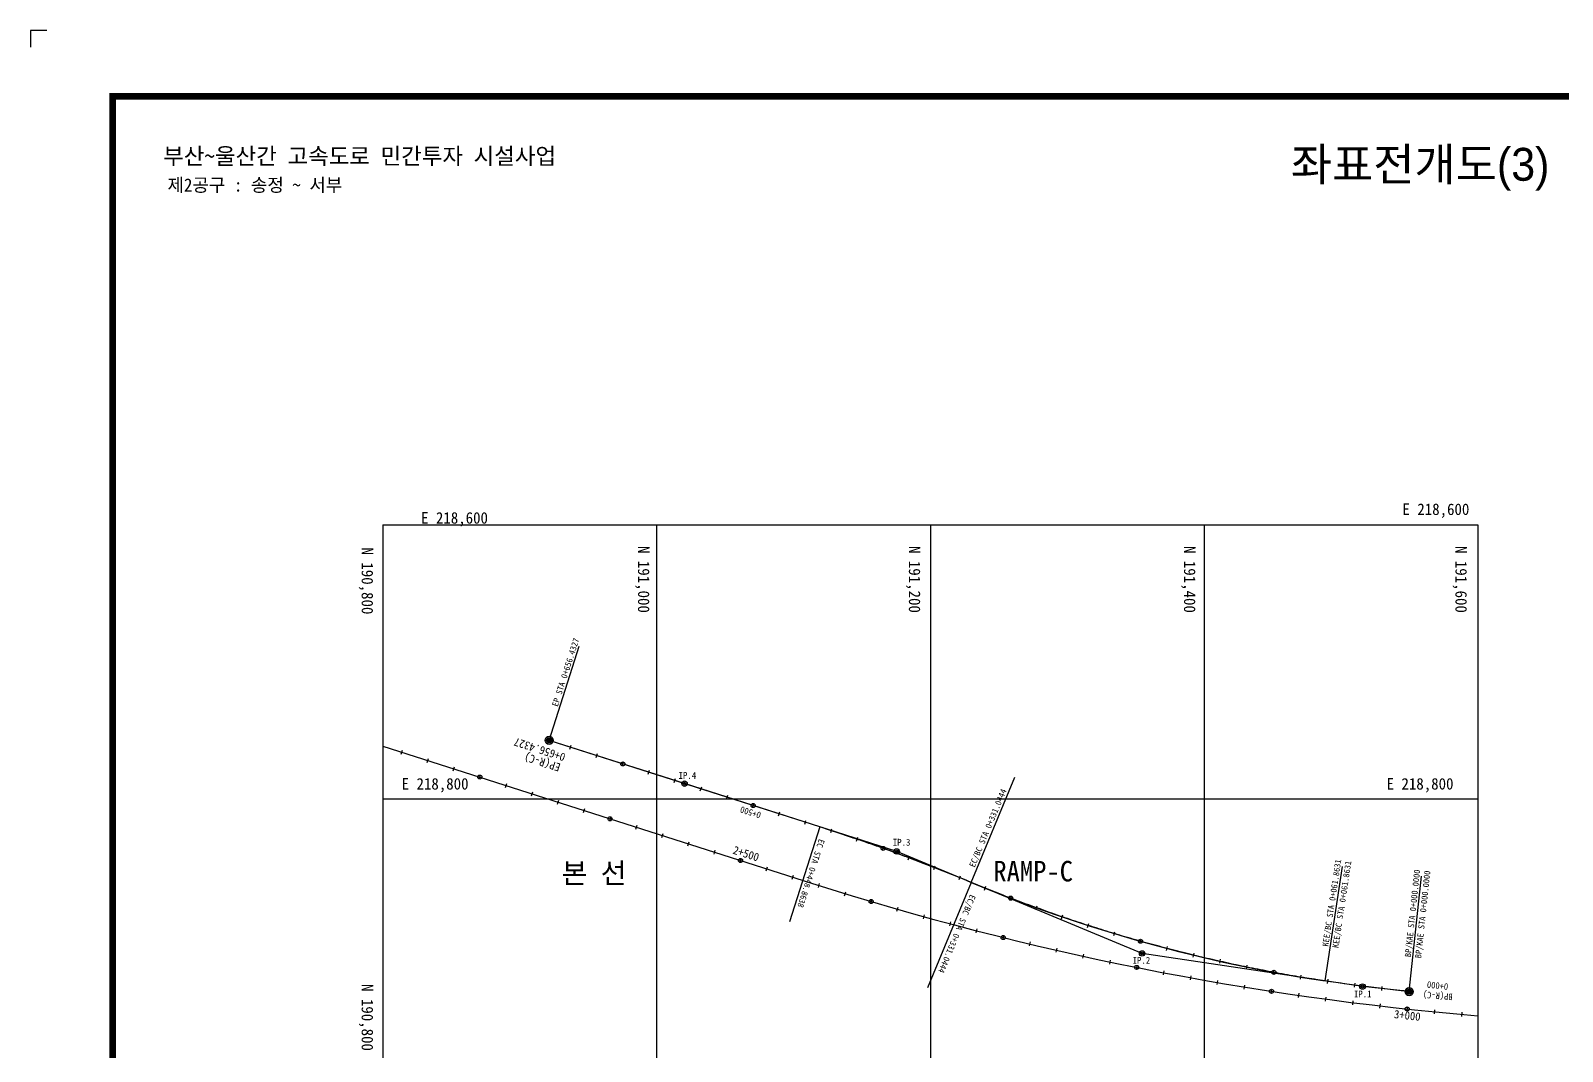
# Model space of a CAD drawing. Header units: millimetres. Extents: x 3554 to 5572, y 1490 to 2916.
# Drawn here: x 3554 to 4673, y 2170 to 2916 of the extents above; entities that cross this region are included whole.
import ezdxf
from ezdxf.enums import TextEntityAlignment as Align

# ---------------------------------------------------------------- set-up
doc = ezdxf.new("R2010")
doc.units = ezdxf.units.MM
for name, color, linetype in [('CA-ALGN-CNTL', 2, 'Continuous'), ('CA-ALGN-IPLN', 1, 'Continuous'), ('CA-ALGN-IPSM', 2, 'Continuous'), ('CA-ALGN-STSM', 2, 'Continuous'), ('CA-ALGN-TEXT', 3, 'Continuous'), ('CA-LEAL', 1, 'Continuous'), ('CA-LEAT', 3, 'Continuous'), ('CA-TEXT', 3, 'Continuous'), ('CV-GRID-LINE', 1, 'Continuous'), ('CV-GRID-TEXT', 4, 'Continuous'), ('CX-BORD', 3, 'Continuous'), ('CX-BORD-LIN1', 4, 'Continuous'), ('CX-BORD-LIN2', 3, 'Continuous'), ('CX-BORD-TEX2', 7, 'Continuous'), ('CX-BORD-TEX3', 6, 'Continuous'), ('CX-MISC', 2, 'Continuous')]:
    doc.layers.add(name, color=color, linetype=linetype)
doc.styles.add('GTXT', font='DotumChe.ttf')
doc.styles.add('TAEGULIM', font='DotumChe.ttf')
doc.styles.add('TB_TEXT', font='DotumChe.ttf')
doc.styles.add('TB_WBTXT', font='H2GTRE.TTF')
doc.styles.add('TB_WMTXT', font='DotumChe.ttf')

# ---------------------------------------------------------------- blocks, each defined once
blk = doc.blocks.new('CXBLKA1-KHCA')
at = {"layer": 'CX-BORD-LIN1', "const_width": 2}
blk.add_lwpolyline([(796, 0), (0, 0), (0, 554), (796, 554)], close=True, dxfattribs=at)
at = {"layer": 'CX-MISC'}
blk.add_lwpolyline([(-20, 574), (-25, 574), (-25, 569)], dxfattribs=at)
at = {"layer": 'CX-BORD-LIN1', "style": 'TB_TEXT'}
for tag, height, p in [('TR_RNUM4', 3, (285.11, 26.64)), ('TR_RDAT4', 3.5, (317.5, 27)), ('TR_DGN4', 3.5, (459.12, 27)), ('TR_CHK4', 3.5, (499.12, 27)), ('TR_APP4', 3.5, (539.12, 27)), ('TR_RNUM3', 3, (285.11, 20.64)), ('TR_RDAT3', 3.5, (317.5, 21)), ('TR_DGN3', 3.5, (459.12, 21)), ('TR_CHK3', 3.5, (499.12, 21)), ('TR_APP3', 3.5, (539.12, 21)), ('TR_RNUM2', 3, (285.11, 14.64)), ('TR_RDAT2', 3.5, (317.5, 15)), ('TR_DGN2', 3.5, (459.12, 15)), ('TR_CHK2', 3.5, (499.12, 15)), ('TR_APP2', 3.5, (539.12, 15)), ('TR_RNUM1', 3, (285.11, 8.64)), ('TR_RDAT1', 3.5, (317.5, 9)), ('TR_DGN1', 3.5, (459.12, 9)), ('TR_CHK1', 3.5, (499.12, 9)), ('TR_APP1', 3.5, (539.12, 9))]:
    blk.add_attdef(tag, text='', height=height, dxfattribs=at).set_placement(p, align=Align.MIDDLE_CENTER)
for tag, p in [('TR_RCON4', (342.3, 27)), ('TR_RCON3', (342.3, 21)), ('TR_RCON2', (342.3, 15)), ('TR_RCON1', (342.3, 9))]:
    blk.add_attdef(tag, text='', height=3.5, dxfattribs=at).set_placement(p, align=Align.MIDDLE_LEFT)
at = {"layer": 'CX-BORD-LIN2', "style": 'TB_TEXT'}
blk.add_attdef('TD_VERSION', text='', height=3, rotation=90, dxfattribs=at).set_placement((800.5, 48.01), align=Align.MIDDLE_CENTER)
at = {"layer": 'CX-BORD-TEX2', "style": 'TB_WMTXT'}
for tag, height, p in [('TB_CNAME', 5, (15.34, 531.83)), ('TB_CSCOP', 4, (16.63, 523.83))]:
    blk.add_attdef(tag, text='', height=height, dxfattribs=at).set_placement(p, align=Align.BOTTOM_LEFT)
at = {"layer": 'CX-BORD-TEX2', "style": 'TB_WBTXT'}
for tag, height, p in [('TB_MTITIL', 10, (398, 533.33)), ('TB_STITL', 7, (398, 518.33))]:
    blk.add_attdef(tag, text='', height=height, dxfattribs=at).set_placement(p, align=Align.MIDDLE_CENTER)
at = {"layer": 'CX-BORD-TEX3', "style": 'TB_TEXT'}
for tag, height, p in [('TD_DCOMP', 4.5, (217.5, 25)), ('TD_CSECT', 4.5, (611, 25)), ('TD_CDIST', 4.5, (656, 25)), ('TD_DNAME_TOP', 4.5, (755, 25)), ('TD_DNAME_MAIN', 4.5, (755, 19.01)), ('TD_CCOMP', 4.5, (217.5, 15)), ('TD_HSCAL', 4.5, (626.7, 15.24)), ('TD_VSCAL', 4.5, (655.78, 15.24)), ('TD_DNAME_BOT', 3, (755, 13.65)), ('TD_CNAME', 5, (65, 5.75)), ('TD_FIELD', 4.5, (182.5, 5.53)), ('TD_CSTEP', 4.5, (253.24, 5.53)), ('TD_DWGCODE', 4.5, (641, 5.39)), ('TD_DWGNO', 4.5, (755, 5.39))]:
    blk.add_attdef(tag, text='', height=height, dxfattribs=at).set_placement(p, align=Align.MIDDLE_CENTER)
blk = doc.blocks.new('CESTANS')
blk.add_line((0, -1.5), (0, 1.5))
at = {"style": 'GTXT', "flags": 1}
for tag, p in [('XSEC_DAT', (0, -6.9)), ('STA_DST', (0, -3.6))]:
    blk.add_attdef(tag, text='', height=2.5, dxfattribs=at).set_placement(p, align=Align.MIDDLE)

msp = doc.modelspace()

# ---------------------------------------------------------------- linework, layer by layer
at = {"layer": 'CA-ALGN-CNTL'}
for p, q in [((4130.1, 2334.1), (3932.4, 2397.3)), ((3810.9, 2393.1), (4124, 2293)), ((3810.9, 2393.1), (4124, 2293)), ((3810.9, 2393.1), (4124, 2293)), ((3810.9, 2393.1), (4124, 2293))]:
    msp.add_line(p, q, dxfattribs=at)
msp.add_lwpolyline([(4560.7, 2213.8), (4558.8, 2214), (4556.8, 2214.3), (4554.8, 2214.5), (4552.8, 2214.7), (4550.8, 2214.9), (4548.8, 2215.1), (4546.8, 2215.4), (4544.8, 2215.6), (4542.9, 2215.8), (4540.9, 2216.1), (4538.9, 2216.3), (4536.9, 2216.5), (4534.9, 2216.8), (4532.9, 2217), (4530.9, 2217.3), (4529, 2217.5), (4527, 2217.8), (4525, 2218), (4523, 2218.3), (4521, 2218.5), (4519, 2218.8), (4517.1, 2219.1), (4515.1, 2219.3), (4513.1, 2219.6), (4511.1, 2219.9), (4509.1, 2220.2), (4507.2, 2220.4), (4505.2, 2220.7), (4503.2, 2221), (4501.2, 2221.3), (4499.4, 2221.6), (4497.4, 2221.9), (4495.4, 2222.2), (4493.4, 2222.5), (4491.5, 2222.8), (4489.5, 2223.1), (4487.5, 2223.4), (4485.5, 2223.7), (4483.6, 2224.1), (4481.6, 2224.4), (4479.6, 2224.7), (4477.7, 2225.1), (4475.7, 2225.4), (4473.7, 2225.7), (4471.7, 2226.1), (4469.8, 2226.4), (4467.8, 2226.8), (4465.8, 2227.1), (4463.9, 2227.5), (4461.9, 2227.9), (4459.9, 2228.2), (4458, 2228.6), (4456, 2229), (4454, 2229.4), (4452.1, 2229.7), (4450.1, 2230.1), (4448.2, 2230.5), (4446.2, 2230.9), (4444.2, 2231.3), (4442.3, 2231.7), (4440.3, 2232.1), (4438.4, 2232.5), (4436.4, 2232.9), (4434.4, 2233.3), (4432.5, 2233.7), (4430.5, 2234.2), (4428.6, 2234.6), (4426.6, 2235), (4424.7, 2235.5), (4422.7, 2235.9), (4420.8, 2236.3), (4418.8, 2236.8), (4416.9, 2237.2), (4414.9, 2237.7), (4413, 2238.1), (4411, 2238.6), (4409.1, 2239), (4407.1, 2239.5), (4405.2, 2240), (4403.2, 2240.4), (4401.3, 2240.9), (4399.4, 2241.4), (4397.4, 2241.9), (4395.5, 2242.3), (4393.5, 2242.8), (4391.6, 2243.3), (4389.7, 2243.8), (4387.7, 2244.3), (4385.8, 2244.8), (4383.8, 2245.3), (4381.9, 2245.8), (4380, 2246.3), (4378, 2246.9), (4376.1, 2247.4), (4374.2, 2247.9), (4372.3, 2248.4), (4370.3, 2249), (4368.4, 2249.5), (4366.5, 2250), (4364.5, 2250.6), (4362.6, 2251.1), (4360.7, 2251.7), (4358.8, 2252.2), (4356.9, 2252.8), (4354.9, 2253.3), (4353, 2253.9), (4351.1, 2254.4), (4349.2, 2255), (4347.3, 2255.6), (4345.3, 2256.2), (4343.4, 2256.7), (4341.5, 2257.3), (4339.6, 2257.9), (4337.7, 2258.5), (4335.8, 2259.1), (4333.9, 2259.7), (4332, 2260.3), (4330.1, 2260.9), (4328.2, 2261.5), (4326.3, 2262.1), (4324.3, 2262.7), (4322.4, 2263.3), (4320.5, 2264), (4318.6, 2264.6), (4316.7, 2265.2), (4314.8, 2265.8), (4312.9, 2266.5), (4311.1, 2267.1), (4309.2, 2267.8), (4307.3, 2268.4), (4305.4, 2269), (4303.5, 2269.7), (4301.6, 2270.4), (4299.7, 2271), (4297.8, 2271.7), (4295.9, 2272.3), (4294, 2273), (4292.2, 2273.7), (4290.3, 2274.4), (4288.4, 2275), (4286.5, 2275.7), (4284.6, 2276.4), (4282.8, 2277.1), (4280.9, 2277.8), (4279, 2278.5), (4277.1, 2279.2), (4275.3, 2279.9), (4273.4, 2280.6), (4271.5, 2281.3), (4269.7, 2282), (4267.8, 2282.7), (4265.9, 2283.4), (4264.1, 2284.2), (4262.2, 2284.9), (4260.3, 2285.6), (4258.5, 2286.4), (4256.6, 2287.1), (4254.8, 2287.8), (4252.9, 2288.6), (4251, 2289.3), (4249.2, 2290.1), (4247.3, 2290.8), (4245.5, 2291.6), (4243.6, 2292.3), (4241.8, 2293.1), (4240.7, 2293.6), (4238.8, 2294.3), (4237, 2295.1), (4235.1, 2295.9), (4233.3, 2296.6), (4231.4, 2297.4), (4229.6, 2298.1), (4227.7, 2298.9), (4225.9, 2299.6), (4224, 2300.4), (4222.2, 2301.1), (4220.3, 2301.8), (4218.5, 2302.6), (4216.6, 2303.3), (4214.7, 2304), (4212.9, 2304.8), (4211, 2305.5), (4209.1, 2306.2), (4207.3, 2306.9), (4205.4, 2307.7), (4203.5, 2308.4), (4201.7, 2309.1), (4199.8, 2309.8), (4197.9, 2310.5), (4196.1, 2311.2), (4194.2, 2311.9), (4192.3, 2312.6), (4190.4, 2313.3), (4188.6, 2314), (4186.7, 2314.7), (4184.8, 2315.4), (4182.9, 2316.1), (4181.1, 2316.8), (4179.2, 2317.4), (4177.3, 2318.1), (4175.4, 2318.8), (4173.5, 2319.5), (4171.6, 2320.1), (4169.8, 2320.8), (4167.9, 2321.5), (4166, 2322.1), (4164.1, 2322.8), (4162.2, 2323.4), (4160.3, 2324.1), (4158.4, 2324.7), (4156.5, 2325.4), (4154.6, 2326), (4152.7, 2326.7), (4150.8, 2327.3), (4149, 2328), (4147.1, 2328.6), (4145.2, 2329.2), (4143.3, 2329.9), (4141.4, 2330.5), (4139.5, 2331.1), (4137.6, 2331.7), (4135.7, 2332.3), (4133.8, 2333), (4131.8, 2333.6), (4130.1, 2334.1), (3932.4, 2397.3)], dxfattribs=at)
for centre, radius, start, end in [((3704.9, 1004), 1396.4, 67.4388, 72.2731), ((4793.9, 4388.6), 2200, 252.273, 265.2302), ((4793.9, 4388.6), 2200, 252.273, 265.2302), ((4793.9, 4388.6), 2200, 252.273, 265.2302), ((4793.9, 4388.6), 2200, 252.273, 265.2302), ((4793.9, 4388.6), 2200, 252.273, 265.2302), ((4662.7, 3309.4), 1100, 247.4388, 261.4597)]:
    msp.add_arc(centre, radius, start, end, dxfattribs=at)
at = {"layer": 'CA-ALGN-IPLN'}
msp.add_lwpolyline([(4560.7, 2213.8), (4526.6, 2217.5), (4365.6, 2241.7), (4186.3, 2316.2), (4031.3, 2365.7), (3932.4, 2397.3)], dxfattribs=at)
at = {"layer": 'CA-ALGN-IPSM'}
for centre, radius in [((3932.4, 2397.3), 2), ((3932.4, 2397.3), 1), ((4031.3, 2365.7), 2), ((4031.3, 2365.7), 1), ((4186.3, 2316.2), 2), ((4186.3, 2316.2), 1), ((4365.6, 2241.7), 2), ((4365.6, 2241.7), 1), ((4526.6, 2217.5), 2), ((4526.6, 2217.5), 1), ((4560.7, 2213.8), 2), ((4560.7, 2213.8), 1)]:
    msp.add_circle(centre, radius, dxfattribs=at)
at = {"layer": 'CA-ALGN-STSM'}
for p, q in [((3947.6, 2390.9), (3948.5, 2393.8)), ((3966.6, 2384.8), (3967.6, 2387.7)), ((3985.7, 2378.7), (3986.6, 2381.6)), ((4004.7, 2372.6), (4005.7, 2375.5)), ((4023.8, 2366.5), (4024.7, 2369.4)), ((4042.8, 2360.4), (4043.8, 2363.3)), ((4061.9, 2354.4), (4062.8, 2357.2)), ((4081, 2348.3), (4081.9, 2351.1)), ((4100, 2342.2), (4100.9, 2345)), ((4119.1, 2336.1), (4120, 2338.9)), ((4138.1, 2330), (4139, 2332.8)), ((4157, 2323.6), (4158, 2326.5)), ((4175.9, 2317), (4176.9, 2319.8)), ((4194.6, 2310.1), (4195.7, 2313)), ((4213.3, 2303), (4214.4, 2305.8)), ((4231.8, 2295.6), (4233, 2298.4)), ((4250.4, 2288), (4251.5, 2290.8)), ((4269, 2280.7), (4270.1, 2283.5)), ((4287.8, 2273.7), (4288.8, 2276.5)), ((4306.7, 2267), (4307.6, 2269.9)), ((4325.7, 2260.7), (4326.6, 2263.6)), ((4344.8, 2254.8), (4345.6, 2257.6)), ((4364, 2249.2), (4364.8, 2252)), ((4383.3, 2243.9), (4384.1, 2246.8)), ((4402.8, 2239), (4403.5, 2241.9)), ((4422.3, 2234.5), (4422.9, 2237.4)), ((4441.8, 2230.3), (4442.4, 2233.2)), ((4461.5, 2226.4), (4462, 2229.4)), ((4481.2, 2222.9), (4481.7, 2225.9)), ((4501, 2219.8), (4501.4, 2222.8)), ((4520.8, 2217), (4521.2, 2220)), ((4540.7, 2214.6), (4541, 2217.6)), ((4560.6, 2212.3), (4560.9, 2215.3))]:
    msp.add_line(p, q, dxfattribs=at)
for centre, radius in [((3932.4, 2397.3), 3), ((3932.4, 2397.3), 1.5), ((3986.2, 2380.1), 1.5), ((3881.7, 2370.5), 1.5), ((4081.4, 2349.7), 1.5), ((3976.9, 2340), 1.5), ((4176.4, 2318.4), 1.5), ((4072.2, 2309.6), 1.5), ((4269.5, 2282.1), 1.5), ((4167.6, 2279.6), 1.5), ((4264.1, 2253.3), 1.5), ((4364.4, 2250.6), 1.5), ((4361.6, 2231.5), 1.5), ((4461.8, 2227.9), 1.5), ((4560.7, 2213.8), 3), ((4460.1, 2214), 1.5), ((4560.7, 2213.8), 1.5), ((4559.2, 2201.1), 1.5)]:
    msp.add_circle(centre, radius, dxfattribs=at)
at = {"layer": 'CA-LEAL'}
for p, q in [((3932.4, 2397.3), (3954.4, 2466)), ((4240.7, 2293.6), (4272.6, 2370.4)), ((4130.1, 2334.1), (4108, 2264.9)), ((4499.4, 2221.6), (4511.9, 2305.2)), ((4499.4, 2221.6), (4511.9, 2305.2)), ((4560.7, 2213.8), (4569.8, 2298.1)), ((4560.7, 2213.8), (4569.8, 2298.1)), ((4240.7, 2293.6), (4208.8, 2216.7))]:
    msp.add_line(p, q, dxfattribs=at)
at = {"layer": 'CV-GRID-LINE'}
for p, q in [((3810.9, 2554.7), (3810.9, 2532.4)), ((3810.9, 2554.7), (3810.9, 2532.4)), ((3810.9, 2554.7), (4610.9, 2554.7)), ((4010.9, 2554.7), (4010.9, 2183.1)), ((4010.9, 2554.7), (4010.9, 1954.7)), ((4210.9, 2554.7), (4210.9, 1954.7)), ((4410.9, 2554.7), (4410.9, 1954.7)), ((4610.9, 2554.7), (4610.9, 1954.7)), ((3810.9, 2532.4), (3810.9, 2183.1)), ((3810.9, 2532.4), (3810.9, 1954.7)), ((4210.9, 2532.4), (4210.9, 2183.1)), ((4410.9, 2532.4), (4410.9, 2183.1)), ((4610.9, 2532.4), (4610.9, 2183.1)), ((3810.9, 2354.7), (4610.9, 2354.7)), ((3810.9, 2331), (3810.9, 2183.1)), ((3810.9, 2331), (3810.9, 2183.1)), ((4010.9, 2331), (4010.9, 2183.1)), ((4010.9, 2331), (4010.9, 2183.1)), ((4210.9, 2331), (4210.9, 2183.1)), ((4210.9, 2331), (4210.9, 2183.1)), ((4410.9, 2331), (4410.9, 2183.1)), ((4410.9, 2331), (4410.9, 2183.1)), ((4610.9, 2331), (4610.9, 2183.1)), ((4610.9, 2331), (4610.9, 2183.1))]:
    msp.add_line(p, q, dxfattribs=at)

# ---------------------------------------------------------------- block references
at = {"layer": 'CA-ALGN-STSM'}
for p, rotation in [((3824.7, 2388.7), 342.2730448061182), ((3824.7, 2388.7), 342.2730448061182), ((3824.7, 2388.7), 342.2730448061182), ((3824.7, 2388.7), 342.2730448061182), ((3843.7, 2382.6), 342.2730448061182), ((3843.7, 2382.6), 342.2730448061182), ((3843.7, 2382.6), 342.2730448061182), ((3843.7, 2382.6), 342.2730448061182), ((3862.8, 2376.5), 342.2730448061182), ((3862.8, 2376.5), 342.2730448061182), ((3862.8, 2376.5), 342.2730448061182), ((3862.8, 2376.5), 342.2730448061182), ((3881.8, 2370.5), 342.2730448061182), ((3881.8, 2370.5), 342.2730448061182), ((3881.8, 2370.5), 342.2730448061182), ((3881.8, 2370.5), 342.2730448061182), ((3900.9, 2364.4), 342.2730448061182), ((3900.9, 2364.4), 342.2730448061182), ((3900.9, 2364.4), 342.2730448061182), ((3900.9, 2364.4), 342.2730448061182), ((3919.9, 2358.3), 342.2730448061182), ((3919.9, 2358.3), 342.2730448061182), ((3919.9, 2358.3), 342.2730448061182), ((3919.9, 2358.3), 342.2730448061182), ((3939, 2352.2), 342.2730448061182), ((3939, 2352.2), 342.2730448061182), ((3939, 2352.2), 342.2730448061182), ((3939, 2352.2), 342.2730448061182), ((3958, 2346.1), 342.2730448061182), ((3958, 2346.1), 342.2730448061182), ((3958, 2346.1), 342.2730448061182), ((3958, 2346.1), 342.2730448061182), ((3977.1, 2340), 342.2730448061182), ((3977.1, 2340), 342.2730448061182), ((3977.1, 2340), 342.2730448061182), ((3977.1, 2340), 342.2730448061182), ((3996.1, 2333.9), 342.2730448061182), ((3996.1, 2333.9), 342.2730448061182), ((3996.1, 2333.9), 342.2730448061182), ((3996.1, 2333.9), 342.2730448061182), ((4015.2, 2327.8), 342.2730448061182), ((4015.2, 2327.8), 342.2730448061182), ((4015.2, 2327.8), 342.2730448061182), ((4015.2, 2327.8), 342.2730448061182), ((4034.2, 2321.7), 342.2730448061182), ((4034.2, 2321.7), 342.2730448061182), ((4034.2, 2321.7), 342.2730448061182), ((4034.2, 2321.7), 342.2730448061182), ((4053.3, 2315.6), 342.2730448061182), ((4053.3, 2315.6), 342.2730448061182), ((4053.3, 2315.6), 342.2730448061182), ((4053.3, 2315.6), 342.2730448061182), ((4072.3, 2309.6), 342.2730448061182), ((4072.3, 2309.6), 342.2730448061182), ((4072.3, 2309.6), 342.2730448061182), ((4072.3, 2309.6), 342.2730448061182), ((4091.4, 2303.5), 342.2730448061182), ((4091.4, 2303.5), 342.2730448061182), ((4091.4, 2303.5), 342.2730448061182), ((4091.4, 2303.5), 342.2730448061182), ((4110.4, 2297.4), 342.2730448061182), ((4110.4, 2297.4), 342.2730448061182), ((4110.4, 2297.4), 342.2730448061182), ((4110.4, 2297.4), 342.2730448061182), ((4129.5, 2291.3), 342.4219295927038), ((4129.5, 2291.3), 342.4219295927038), ((4129.5, 2291.3), 342.4219295927038), ((4129.5, 2291.3), 342.4219295927038), ((4148.6, 2285.3), 342.9428003155031), ((4148.6, 2285.3), 342.9428003155031), ((4148.6, 2285.3), 342.9428003155031), ((4148.6, 2285.3), 342.9428003155031), ((4167.7, 2279.6), 343.4636710384636), ((4167.7, 2279.6), 343.4636710384636), ((4167.7, 2279.6), 343.4636710384636), ((4167.7, 2279.6), 343.4636710384636), ((4186.9, 2274), 343.9845417614316), ((4186.9, 2274), 343.9845417614316), ((4186.9, 2274), 343.9845417614316), ((4186.9, 2274), 343.9845417614316), ((4206.2, 2268.5), 344.5054124841802), ((4206.2, 2268.5), 344.5054124841802), ((4206.2, 2268.5), 344.5054124841802), ((4206.2, 2268.5), 344.5054124841802), ((4225.5, 2263.3), 345.0262832071048), ((4225.5, 2263.3), 345.0262832071048), ((4225.5, 2263.3), 345.0262832071048), ((4225.5, 2263.3), 345.0262832071048), ((4244.8, 2258.2), 345.5471539303053), ((4244.8, 2258.2), 345.5471539303053), ((4244.8, 2258.2), 345.5471539303053), ((4244.8, 2258.2), 345.5471539303053), ((4264.2, 2253.3), 346.0680246532381), ((4264.2, 2253.3), 346.0680246532381), ((4264.2, 2253.3), 346.0680246532381), ((4264.2, 2253.3), 346.0680246532381), ((4283.6, 2248.6), 346.5888953748114), ((4283.6, 2248.6), 346.5888953748114), ((4283.6, 2248.6), 346.5888953748114), ((4283.6, 2248.6), 346.5888953748114), ((4303.1, 2244), 347.1097660980936), ((4303.1, 2244), 347.1097660980936), ((4303.1, 2244), 347.1097660980936), ((4303.1, 2244), 347.1097660980936), ((4322.6, 2239.6), 347.6306368203159), ((4322.6, 2239.6), 347.6306368203159), ((4322.6, 2239.6), 347.6306368203159), ((4322.6, 2239.6), 347.6306368203159), ((4342.2, 2235.4), 348.1515075433261), ((4342.2, 2235.4), 348.1515075433261), ((4342.2, 2235.4), 348.1515075433261), ((4342.2, 2235.4), 348.1515075433261), ((4361.8, 2231.4), 348.6723782665996), ((4361.8, 2231.4), 348.6723782665996), ((4361.8, 2231.4), 348.6723782665996), ((4361.8, 2231.4), 348.6723782665996), ((4381.4, 2227.6), 349.1932489904086), ((4381.4, 2227.6), 349.1932489904086), ((4381.4, 2227.6), 349.1932489904086), ((4381.4, 2227.6), 349.1932489904086), ((4401.1, 2223.9), 349.7141197123203), ((4401.1, 2223.9), 349.7141197123203), ((4401.1, 2223.9), 349.7141197123203), ((4401.1, 2223.9), 349.7141197123203), ((4420.7, 2220.4), 350.2349904356421), ((4420.7, 2220.4), 350.2349904356421), ((4420.7, 2220.4), 350.2349904356421), ((4420.7, 2220.4), 350.2349904356421), ((4440.5, 2217.1), 350.7558611579359), ((4440.5, 2217.1), 350.7558611579359), ((4440.5, 2217.1), 350.7558611579359), ((4440.5, 2217.1), 350.7558611579359), ((4460.2, 2214), 351.2767318810551), ((4460.2, 2214), 351.2767318810551), ((4460.2, 2214), 351.2767318810551), ((4460.2, 2214), 351.2767318810551), ((4480, 2211.1), 351.7976026033744), ((4480, 2211.1), 351.7976026033744), ((4480, 2211.1), 351.7976026033744), ((4480, 2211.1), 351.7976026033744), ((4499.8, 2208.3), 352.3184733262744), ((4499.8, 2208.3), 352.3184733262744), ((4499.8, 2208.3), 352.3184733262744), ((4499.8, 2208.3), 352.3184733262744), ((4519.7, 2205.7), 352.8393440496217), ((4519.7, 2205.7), 352.8393440496217), ((4519.7, 2205.7), 352.8393440496217), ((4519.7, 2205.7), 352.8393440496217), ((4539.5, 2203.3), 353.3602147728639), ((4539.5, 2203.3), 353.3602147728639), ((4539.5, 2203.3), 353.3602147728639), ((4539.5, 2203.3), 353.3602147728639), ((4559.4, 2201.1), 353.8810854953976), ((4559.4, 2201.1), 353.8810854953976), ((4559.4, 2201.1), 353.8810854953976), ((4559.4, 2201.1), 353.8810854953976), ((4579.3, 2199.1), 354.4019562185737), ((4579.3, 2199.1), 354.4019562185737), ((4579.3, 2199.1), 354.4019562185737), ((4579.3, 2199.1), 354.4019562185737), ((4599.2, 2197.2), 354.9228269406834), ((4599.2, 2197.2), 354.9228269406834), ((4599.2, 2197.2), 354.9228269406834), ((4599.2, 2197.2), 354.9228269406834)]:
    msp.add_blockref('CESTANS', p, dxfattribs=dict(at, rotation=rotation))
at = {"layer": 'CX-BORD'}
ref = msp.add_blockref('CXBLKA1-KHCA', (3613.5, 1538), dxfattribs=dict(at, xscale=2.399999999999636, yscale=2.400000000000091))
ref.add_attrib('TB_MTITIL', '좌표전개도(3)', dxfattribs={"layer": 'CX-BORD-TEX2', "height": 24, "style": 'TB_WBTXT'}).set_placement((4568.7, 2818), align=Align.MIDDLE_CENTER)
ref.add_attrib('TB_CNAME', '부산~울산간 고속도로 민간투자 시설사업', dxfattribs={"layer": 'CX-BORD-TEX2', "height": 12, "style": 'TB_WMTXT'}).set_placement((3650.4, 2814.4), align=Align.BOTTOM_LEFT)
ref.add_attrib('TB_CSCOP', '제2공구 : 송정 ~ 서부', dxfattribs={"layer": 'CX-BORD-TEX2', "height": 9.6, "style": 'TB_WMTXT'}).set_placement((3653.5, 2795.2), align=Align.BOTTOM_LEFT)

# ---------------------------------------------------------------- texts
at = {"layer": 'CA-ALGN-TEXT', "style": 'TAEGULIM'}
for s, height, rotation, p in [('0+656.4327', 6, 162.2731, (3944.8, 2387.5)), ('EP(R-C)', 6, 162.2731, (3941.2, 2380.1)), ('0+500', 4.8, 162.2731, (4087.6, 2344.6)), ('2+500', 6, 342.273, (4066.1, 2314.7)), ('0+000', 4.8, 173.8811, (4589.4, 2219.7)), ('BP(R-C) ', 4.8, 175.4291, (4592.6, 2212.3)), ('3+000', 6, 353.8811, (4549.4, 2194.5))]:
    msp.add_text(s, height=height, rotation=rotation, dxfattribs=at).set_placement(p)
for s, p in [('IP.4', (4026.9, 2369.2)), ('IP.3', (4183.4, 2320.4)), ('IP.2', (4358.6, 2234.2)), ('IP.1', (4520.3, 2209.6))]:
    msp.add_text(s, height=5, dxfattribs=at).set_placement(p)
at = {"layer": 'CA-LEAT', "style": 'TAEGULIM'}
for s, rotation, p in [('EP STA 0+656.4327', 72.2731, (3938.6, 2421.6)), ('EC/BC STA 0+331.0444', 67.4388, (4243.2, 2304.2)), ('EC STA 0+448.8638', 252.2731, (4129.5, 2325.6)), ('KEE/BC STA 0+061.8631', 81.4597, (4501.6, 2246.5)), ('KEE/BC STA 0+061.8631', 81.4597, (4509, 2245.4)), ('BP/KAE STA 0+000.0000', 83.8811, (4561.9, 2238.8)), ('BP/KAE STA 0+000.0000', 83.8811, (4569.4, 2238)), ('EC/BC STA 0+331.0444', 247.4388, (4240, 2285.1))]:
    msp.add_text(s, height=4.5, rotation=rotation, dxfattribs=at).set_placement(p)
at = {"layer": 'CA-TEXT', "style": 'TAEGULIM'}
for s, p in [('본 선', (3941.5, 2292.9)), ('RAMP-C', (4256.9, 2294.3))]:
    msp.add_text(s, height=15, dxfattribs=at).set_placement(p)
at = {"layer": 'CV-GRID-TEXT', "style": 'TAEGULIM'}
for s, p in [('E 218,600', (3838.8, 2555.6)), ('E 218,600', (4555.8, 2561.9)), ('E 218,800', (3824.6, 2361.4)), ('E 218,800', (4544.2, 2361.4))]:
    msp.add_text(s, height=8.4, dxfattribs=at).set_placement(p)
for s, p in [('N 190,800', (3795.4, 2489.3)), ('N 191,000', (3997.3, 2490.4)), ('N 191,200', (4195.2, 2490.4)), ('N 191,400', (4396.2, 2490.4)), ('N 191,600', (4594.5, 2490.4)), ('N 190,800', (3795.4, 2170.5))]:
    msp.add_text(s, height=8.4, rotation=270, dxfattribs=at).set_placement(p, align=Align.RIGHT)

doc.saveas('drawing.dxf')
